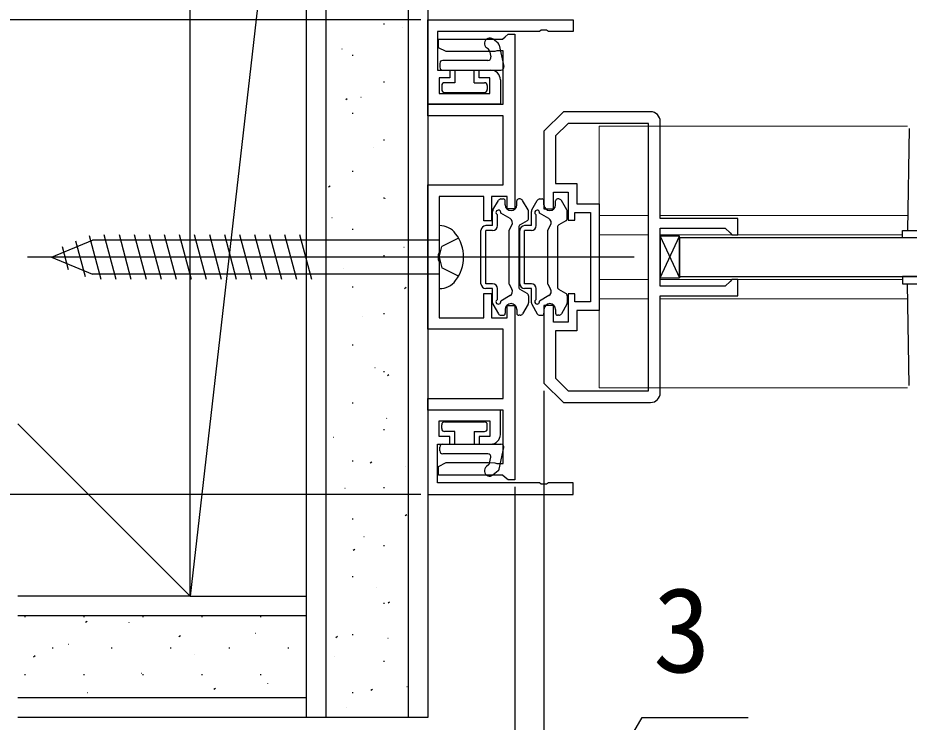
# Model space of a CAD drawing. Units: millimetres, scale not verified. Extents: x -525 to 525, y -786 to 782.
# Drawn here: x -64.6 to 27.3, y 148.7 to 221.4 of the extents above; entities that cross this region are included whole.
import ezdxf
from ezdxf.enums import TextEntityAlignment as Align

# ---------------------------------------------------------------- set-up
doc = ezdxf.new("R2010")
doc.units = ezdxf.units.MM
doc.header["$LTSCALE"] = 4
for name, color, linetype in [('0-2_YKK_11', 7, 'Continuous'), ('0-4_YKK_13', 4, 'Continuous'), ('0-6_YKK_D', 6, 'Continuous'), ('0-8_YSS_K', 3, 'Continuous'), ('0-9_YSS_KE', 3, 'Continuous')]:
    doc.layers.add(name, color=color, linetype=linetype)
doc.layers.add('0-3_YKK_12', color=2, linetype='Continuous', lineweight=18)
doc.styles.add('ＭＳ ゴシック', font='')
doc.styles.get('ＭＳ ゴシック').set_extended_font_data('MS Gothic')

msp = doc.modelspace()

# ---------------------------------------------------------------- linework, layer by layer
at = {"layer": '0-2_YKK_11'}
for points in [[(-22.354, 221.2), (-7.354, 221.2), (-7.354, 220), (-9.896, 220), (-10.079, 220.12), (-10.629, 220.12), (-10.813, 220), (-21.354, 220), (-21.354, 216), (-20.054, 216), (-20.054, 215.2), (-21.154, 215.2), (-21.154, 213.6), (-15.954, 213.6), (-15.954, 215.2), (-17.054, 215.2), (-17.054, 216), (-15.854, 216)], [(-14.854, 215), (-14.854, 212.5), (-22.354, 212.5), (-22.354, 221.2)], [(-14.554, 175.4), (-14.554, 180.9), (-22.354, 180.9), (-22.354, 182.1), (-14.554, 182.1), (-14.554, 189.25), (-22.354, 189.25), (-22.354, 204.15), (-14.554, 204.15), (-14.554, 211.3), (-22.354, 211.3), (-22.354, 212.5), (-14.554, 212.5), (-14.554, 218), (-15.225, 218), (-15.424, 217.925), (-16.067, 217.91), (-16.442, 217.91), (-17.067, 217.91), (-17.442, 217.91), (-18.067, 217.91), (-18.442, 217.91), (-19.067, 217.91), (-19.442, 217.91), (-20.067, 217.91), (-20.442, 217.91), (-21.254, 218.3), (-21.254, 219.2), (-14.646, 219.2), (-14.35, 219.45), (-14.054, 219.7), (-13.354, 219.7)], [(-13.354, 219.7), (-13.354, 201.7), (-14.154, 201.7), (-14.154, 202.95), (-15.754, 202.95), (-15.754, 200.45), (-16.554, 200.45), (-16.554, 202.95), (-21.154, 202.95), (-21.154, 197.158), (-21.274, 196.975), (-21.274, 196.425), (-21.154, 196.242), (-21.154, 190.45), (-16.554, 190.45), (-16.554, 192.95), (-15.754, 192.95), (-15.754, 190.45), (-14.154, 190.45), (-14.154, 191.7), (-13.354, 191.7), (-13.354, 173.7), (-14.054, 173.7), (-14.35, 173.95), (-14.646, 174.2), (-21.254, 174.2), (-21.254, 175.1), (-20.442, 175.49), (-20.067, 175.49), (-19.442, 175.49), (-19.067, 175.49), (-18.442, 175.49), (-18.067, 175.49), (-17.442, 175.49), (-17.067, 175.49), (-16.442, 175.49), (-16.067, 175.49), (-15.424, 175.475), (-15.225, 175.4), (-14.554, 175.4)], [(0.646, 211.7), (-8.354, 211.7), (-10.354, 209.7), (-10.354, 201.7), (-9.354, 201.7), (-9.354, 203.4), (-7.854, 203.4), (-7.854, 200.5), (-7.154, 200.5), (-7.154, 201.3), (-5.554, 201.3), (-5.554, 196.7), (-5.554, 192.1), (-7.154, 192.1), (-7.154, 192.9), (-7.854, 192.9), (-7.854, 190), (-9.354, 190), (-9.354, 191.7), (-10.354, 191.7), (-10.354, 183.7), (-8.354, 181.7), (0.646, 181.7)], [(1.646, 182.7), (1.646, 192.7), (9.646, 192.7), (9.646, 194.4), (9.046, 194.4), (8.846, 194.2), (8.346, 193.7), (1.646, 193.7), (1.646, 199.7), (8.346, 199.7), (8.846, 199.2), (9.046, 199), (9.646, 199), (9.646, 200.7), (1.646, 200.7), (1.646, 210.7)], [(-14.854, 178.4), (-14.854, 180.9), (-22.354, 180.9), (-22.354, 172.2)], [(-22.354, 172.2), (-7.354, 172.2), (-7.354, 173.4), (-9.896, 173.4), (-10.079, 173.28), (-10.629, 173.28), (-10.813, 173.4), (-21.354, 173.4), (-21.354, 177.4), (-20.054, 177.4), (-20.054, 178.2), (-21.154, 178.2), (-21.154, 179.8), (-15.954, 179.8), (-15.954, 178.2), (-17.054, 178.2), (-17.054, 177.4), (-15.854, 177.4)]]:
    msp.add_lwpolyline(points, dxfattribs=at)
msp.add_lwpolyline([(0.446, 182.9), (0.446, 210.5), (-7.857, 210.5), (-9.154, 209.203), (-9.154, 204.3), (-6.954, 204.3), (-6.954, 202.2), (-4.654, 202.2), (-4.654, 191.2), (-6.954, 191.2), (-6.954, 189.1), (-9.154, 189.1), (-9.154, 184.197), (-7.857, 182.9)], close=True, dxfattribs=at)
for centre, start, end in [((-15.854, 215), 0.00001, 89.99999), ((0.646, 210.7), 0.00001, 89.99999), ((0.646, 182.7), 270.00001, 359.99999), ((-15.854, 178.4), 270.00001, 359.99999)]:
    msp.add_arc(centre, 1, start, end, dxfattribs=at)
at = {"layer": '0-3_YKK_12'}
for p, q in [((-4.654, 183.2), (-4.654, 210.2)), ((-1.254, 210.2), (-4.654, 210.2)), ((-4.654, 210.2), (27.146, 210.2)), ((-4.654, 201), (0.446, 201)), ((1.646, 201), (27.146, 201)), ((-4.654, 199), (0.446, 199)), ((1.646, 199), (26.646, 199)), ((9.045, 199), (9.146, 199)), ((-4.654, 194.4), (0.446, 194.4)), ((1.646, 194.4), (26.646, 194.4)), ((-4.654, 192.4), (0.446, 192.4)), ((1.646, 192.4), (27.146, 192.4)), ((-4.654, 183.2), (27.146, 183.2))]:
    msp.add_line(p, q, dxfattribs=at)
at = {"layer": '0-4_YKK_13'}
for p, q in [((-15.089, 218.767), (-15.613, 219.181)), ((-16.083, 218.151), (-16.295, 218.319)), ((-15.976, 217.978), (-15.846, 217.362)), ((-14.982, 218.594), (-14.511, 216.362)), ((-21.104, 216.7), (-21.104, 216.3)), ((-16.14, 217), (-20.804, 217)), ((-20.804, 216), (-14.804, 216)), ((-17.554, 214.7), (-17.554, 216)), ((-20.904, 214.4), (-20.904, 214)), ((-17.554, 214.7), (-16.504, 214.7)), ((-16.204, 214.4), (-16.204, 214)), ((-20.604, 213.7), (-16.504, 213.7)), ((27.329, 209.967), (27.146, 199.45)), ((-15.614, 201.57), (-15.048, 202.55)), ((-15.614, 201.57), (-15.048, 202.55)), ((-14.788, 202.7), (-14.554, 202.7)), ((-14.788, 202.7), (-14.554, 202.7)), ((-14.354, 202.1), (-14.354, 202.5)), ((-14.354, 202.1), (-14.354, 202.5)), ((-13.154, 202.1), (-13.154, 202.5)), ((-13.154, 202.1), (-13.154, 202.5)), ((-12.82, 202.7), (-12.954, 202.7)), ((-12.82, 202.7), (-12.954, 202.7)), ((-11.994, 201.57), (-12.56, 202.55)), ((-11.994, 201.57), (-12.56, 202.55)), ((-11.614, 201.57), (-11.048, 202.55)), ((-11.614, 201.57), (-11.048, 202.55)), ((-10.788, 202.7), (-10.554, 202.7)), ((-10.788, 202.7), (-10.554, 202.7)), ((-10.354, 202.1), (-10.354, 202.5)), ((-10.354, 202.1), (-10.354, 202.5)), ((-9.154, 202.1), (-9.154, 202.5)), ((-9.154, 202.1), (-9.154, 202.5)), ((-8.82, 202.7), (-8.954, 202.7)), ((-8.82, 202.7), (-8.954, 202.7)), ((-7.994, 201.57), (-8.56, 202.55)), ((-7.994, 201.57), (-8.56, 202.55)), ((-15.654, 199.95), (-15.654, 201.42)), ((-15.654, 199.95), (-15.654, 201.42)), ((-11.954, 200.701), (-11.954, 201.42)), ((-11.954, 200.701), (-11.954, 201.42)), ((-11.654, 199.95), (-11.654, 201.42)), ((-11.654, 199.95), (-11.654, 201.42)), ((-7.954, 200.701), (-7.954, 201.42)), ((-7.954, 200.701), (-7.954, 201.42)), ((-15.154, 199.95), (-15.154, 201.071)), ((-15.154, 199.95), (-15.154, 201.071)), ((-13.853, 200.676), (-14.814, 201.231)), ((-13.853, 200.676), (-14.814, 201.231)), ((-11.154, 199.95), (-11.154, 201.071)), ((-11.154, 199.95), (-11.154, 201.071)), ((-9.853, 200.676), (-10.814, 201.231)), ((-9.853, 200.676), (-10.814, 201.231)), ((-21.154, 199.95), (-21.154, 193.45)), ((-15.654, 199.95), (-16.354, 199.95)), ((-15.654, 199.95), (-16.354, 199.95)), ((-13.954, 199.5), (-13.67, 199.993)), ((-13.954, 199.5), (-13.67, 199.993)), ((-12.954, 199.777), (-12.954, 193.623)), ((-12.954, 199.777), (-12.954, 193.623)), ((-12.104, 200.441), (-12.804, 200.037)), ((-12.104, 200.441), (-12.804, 200.037)), ((-11.654, 199.95), (-12.354, 199.95)), ((-11.654, 199.95), (-12.354, 199.95)), ((-9.954, 199.5), (-9.67, 199.993)), ((-9.954, 199.5), (-9.67, 199.993)), ((-8.954, 199.777), (-8.954, 193.623)), ((-8.954, 199.777), (-8.954, 193.623)), ((-8.104, 200.441), (-8.804, 200.037)), ((-8.104, 200.441), (-8.804, 200.037)), ((-56.039, 194.4), (-57.248, 198.913)), ((-54.486, 194.4), (-55.718, 199)), ((-52.933, 194.4), (-54.165, 199)), ((-51.38, 194.4), (-52.613, 199)), ((-49.827, 194.4), (-51.06, 199)), ((-48.274, 194.4), (-49.507, 199)), ((-46.721, 194.4), (-47.954, 199)), ((-45.168, 194.4), (-46.401, 199)), ((-43.615, 194.4), (-44.848, 199)), ((-42.063, 194.4), (-43.295, 199)), ((-40.51, 194.4), (-41.742, 199)), ((-38.957, 194.4), (-40.189, 199)), ((-37.404, 194.4), (-38.636, 199)), ((-35.851, 194.4), (-37.083, 199)), ((-34.298, 194.4), (-35.53, 199)), ((-16.854, 193.95), (-16.854, 199.45)), ((-16.854, 193.95), (-16.854, 199.45)), ((-15.654, 199.45), (-16.354, 199.45)), ((-16.354, 193.95), (-16.354, 199.45)), ((-15.654, 199.45), (-16.354, 199.45)), ((-16.354, 193.95), (-16.354, 199.45)), ((-13.954, 193.9), (-13.954, 199.5)), ((-13.954, 193.9), (-13.954, 199.5)), ((-12.854, 193.95), (-12.854, 199.45)), ((-12.854, 193.95), (-12.854, 199.45)), ((-11.654, 199.45), (-12.354, 199.45)), ((-12.354, 193.95), (-12.354, 199.45)), ((-11.654, 199.45), (-12.354, 199.45)), ((-12.354, 193.95), (-12.354, 199.45)), ((-9.954, 193.9), (-9.954, 199.5)), ((-9.954, 193.9), (-9.954, 199.5)), ((1.646, 194.549), (3.646, 198.851)), ((1.646, 198.851), (3.646, 194.549)), ((-61.154, 196.7), (-56.929, 198.45)), ((-61.154, 196.7), (-56.929, 198.45)), ((-59.407, 195.381), (-60.044, 197.755)), ((-57.661, 194.658), (-58.646, 198.334)), ((-21.154, 198.45), (-56.929, 198.45)), ((-21.154, 196.7), (-20.882, 197.792)), ((-19.162, 198.65), (-20.882, 197.792)), ((-16.154, 196.7), (-63.654, 196.7)), ((-61.154, 196.7), (-56.929, 194.95)), ((-1.062, 196.7), (-24.077, 196.7)), ((-21.154, 196.7), (-20.882, 195.608)), ((-19.162, 194.75), (-20.882, 195.608)), ((-21.154, 194.95), (-56.929, 194.95)), ((-15.654, 193.95), (-16.354, 193.95)), ((-15.654, 193.95), (-16.354, 193.95)), ((-15.654, 193.45), (-16.354, 193.45)), ((-15.654, 193.45), (-16.354, 193.45)), ((-15.654, 191.98), (-15.654, 193.45)), ((-15.654, 191.98), (-15.654, 193.45)), ((-15.154, 192.329), (-15.154, 193.45)), ((-15.154, 192.329), (-15.154, 193.45)), ((-13.954, 193.9), (-13.67, 193.407)), ((-13.954, 193.9), (-13.67, 193.407)), ((-12.104, 192.959), (-12.804, 193.363)), ((-12.104, 192.959), (-12.804, 193.363)), ((-11.654, 193.95), (-12.354, 193.95)), ((-11.654, 193.95), (-12.354, 193.95)), ((-11.654, 193.45), (-12.354, 193.45)), ((-11.654, 193.45), (-12.354, 193.45)), ((-11.654, 191.98), (-11.654, 193.45)), ((-11.654, 191.98), (-11.654, 193.45)), ((-11.154, 192.329), (-11.154, 193.45)), ((-11.154, 192.329), (-11.154, 193.45)), ((-9.954, 193.9), (-9.67, 193.407)), ((-9.954, 193.9), (-9.67, 193.407)), ((-8.104, 192.959), (-8.804, 193.363)), ((-8.104, 192.959), (-8.804, 193.363)), ((27.329, 183.433), (27.146, 193.95)), ((-13.853, 192.724), (-14.814, 192.169)), ((-13.853, 192.724), (-14.814, 192.169)), ((-11.954, 192.699), (-11.954, 191.98)), ((-11.954, 192.699), (-11.954, 191.98)), ((-9.853, 192.724), (-10.814, 192.169)), ((-9.853, 192.724), (-10.814, 192.169)), ((-7.954, 192.699), (-7.954, 191.98)), ((-7.954, 192.699), (-7.954, 191.98)), ((-15.614, 191.83), (-15.048, 190.85)), ((-15.614, 191.83), (-15.048, 190.85)), ((-11.994, 191.83), (-12.56, 190.85)), ((-11.994, 191.83), (-12.56, 190.85)), ((-11.614, 191.83), (-11.048, 190.85)), ((-11.614, 191.83), (-11.048, 190.85)), ((-7.994, 191.83), (-8.56, 190.85)), ((-7.994, 191.83), (-8.56, 190.85)), ((-14.788, 190.7), (-14.554, 190.7)), ((-14.788, 190.7), (-14.554, 190.7)), ((-14.354, 191.3), (-14.354, 190.9)), ((-14.354, 191.3), (-14.354, 190.9)), ((-13.154, 191.3), (-13.154, 190.9)), ((-13.154, 191.3), (-13.154, 190.9)), ((-12.82, 190.7), (-12.954, 190.7)), ((-12.82, 190.7), (-12.954, 190.7)), ((-10.788, 190.7), (-10.554, 190.7)), ((-10.788, 190.7), (-10.554, 190.7)), ((-10.354, 191.3), (-10.354, 190.9)), ((-10.354, 191.3), (-10.354, 190.9)), ((-9.154, 191.3), (-9.154, 190.9)), ((-9.154, 191.3), (-9.154, 190.9)), ((-8.82, 190.7), (-8.954, 190.7)), ((-8.82, 190.7), (-8.954, 190.7)), ((-20.904, 179), (-20.904, 179.4)), ((-20.604, 179.7), (-16.504, 179.7)), ((-16.204, 179), (-16.204, 179.4)), ((-17.554, 178.7), (-17.554, 177.4)), ((-17.554, 178.7), (-16.504, 178.7)), ((-21.104, 176.7), (-21.104, 177.1)), ((-20.804, 177.4), (-14.804, 177.4)), ((-14.982, 174.806), (-14.511, 177.038)), ((-16.14, 176.4), (-20.804, 176.4)), ((-15.976, 175.422), (-15.846, 176.038)), ((-16.083, 175.249), (-16.295, 175.081)), ((-15.089, 174.633), (-15.613, 174.219))]:
    msp.add_line(p, q, dxfattribs=at)
for points in [[(-19.554, 216), (-19.554, 214.7), (-20.604, 214.7)], [(76.249, 198.7), (3.646, 198.7), (3.646, 194.7), (76.249, 194.7)], [(-19.554, 177.4), (-19.554, 178.7), (-20.604, 178.7)]]:
    msp.add_lwpolyline(points, dxfattribs=at)
for points in [[(3.646, 198.851), (1.646, 198.851), (1.646, 194.549), (3.646, 194.549)], [(40.646, 198.7), (26.646, 198.7), (26.646, 199.45), (40.646, 199.45)], [(40.646, 194.7), (26.646, 194.7), (26.646, 193.95), (40.646, 193.95)]]:
    msp.add_lwpolyline(points, close=True, dxfattribs=at)
for centre, radius, start, end in [((-15.954, 218.75), 0.55, 51.66688, 231.66688), ((-16.27, 217.916), 0.3, 11.91946, 51.66688), ((-15.275, 218.532), 0.3, 11.91946, 51.66688), ((-16.14, 217.3), 0.3, 270, 11.91946), ((-20.804, 216.7), 0.3, 90, 180), ((-20.804, 216.3), 0.3, 180, 270), ((-14.804, 216.3), 0.3, 270, 11.91946), ((-20.604, 214.4), 0.3, 90, 180), ((-16.504, 214.4), 0.3, 0, 90), ((-20.604, 214), 0.3, 180, 270), ((-16.504, 214), 0.3, 270, 0), ((-14.788, 202.4), 0.3, 90, 150), ((-14.788, 202.4), 0.3, 90, 150), ((-14.554, 202.5), 0.2, 360, 90), ((-14.554, 202.5), 0.2, 360, 90), ((-12.954, 202.5), 0.2, 90, 180), ((-12.954, 202.5), 0.2, 90, 180), ((-12.82, 202.4), 0.3, 30, 90), ((-12.82, 202.4), 0.3, 30, 90), ((-10.788, 202.4), 0.3, 90, 150), ((-10.788, 202.4), 0.3, 90, 150), ((-10.554, 202.5), 0.2, 0, 90), ((-10.554, 202.5), 0.2, 0, 90), ((-8.954, 202.5), 0.2, 90, 180), ((-8.954, 202.5), 0.2, 90, 180), ((-8.82, 202.4), 0.3, 30, 90), ((-8.82, 202.4), 0.3, 30, 90), ((-15.354, 201.42), 0.3, 150, 180), ((-15.354, 201.42), 0.3, 150, 180), ((-15.054, 201.3), 0.25, 343.95468, 246.42182), ((-15.054, 201.3), 0.25, 343.95468, 246.42182), ((-13.754, 202.1), 0.6, 180, 0), ((-13.754, 202.1), 0.6, 180, 0), ((-12.254, 201.42), 0.3, 0, 30), ((-12.254, 201.42), 0.3, 0, 30), ((-11.354, 201.42), 0.3, 150, 180), ((-11.354, 201.42), 0.3, 150, 180), ((-11.054, 201.3), 0.25, 343.95468, 246.42182), ((-11.054, 201.3), 0.25, 343.95468, 246.42182), ((-9.754, 202.1), 0.6, 180, 0), ((-9.754, 202.1), 0.6, 180, 0), ((-8.254, 201.42), 0.3, 0, 30), ((-8.254, 201.42), 0.3, 0, 30), ((-14.103, 200.243), 0.5, 330, 60), ((-14.103, 200.243), 0.5, 330, 60), ((-12.254, 200.701), 0.3, 300, 0), ((-12.254, 200.701), 0.3, 300, 0), ((-10.103, 200.243), 0.5, 330, 60), ((-10.103, 200.243), 0.5, 330, 60), ((-8.254, 200.701), 0.3, 300, 0), ((-8.254, 200.701), 0.3, 300, 0), ((-21.142, 197.85), 2.1, 37.24917, 90.33888), ((-16.354, 199.45), 0.5, 90, 180), ((-16.354, 199.45), 0.5, 90, 180), ((-15.654, 199.95), 0.5, 270, 0), ((-15.654, 199.95), 0.5, 270, 0), ((-12.654, 199.777), 0.3, 120, 180), ((-12.654, 199.777), 0.3, 120, 180), ((-12.354, 199.45), 0.5, 90, 180), ((-12.354, 199.45), 0.5, 90, 180), ((-11.654, 199.95), 0.5, 270, 0), ((-11.654, 199.95), 0.5, 270, 0), ((-8.654, 199.777), 0.3, 120, 180), ((-8.654, 199.777), 0.3, 120, 180), ((-22.654, 196.7), 4, 322.75083, 37.24917), ((-21.142, 195.55), 2.1, 269.66112, 322.75083), ((-16.354, 193.95), 0.5, 180, 270), ((-16.354, 193.95), 0.5, 180, 270), ((-15.654, 193.45), 0.5, 0, 90), ((-15.654, 193.45), 0.5, 0, 90), ((-14.103, 193.157), 0.5, 300, 30), ((-14.103, 193.157), 0.5, 300, 30), ((-12.654, 193.623), 0.3, 180, 240), ((-12.654, 193.623), 0.3, 180, 240), ((-12.354, 193.95), 0.5, 180, 270), ((-12.354, 193.95), 0.5, 180, 270), ((-11.654, 193.45), 0.5, 0, 90), ((-11.654, 193.45), 0.5, 0, 90), ((-10.103, 193.157), 0.5, 300, 30), ((-10.103, 193.157), 0.5, 300, 30), ((-8.654, 193.623), 0.3, 180, 240), ((-8.654, 193.623), 0.3, 180, 240), ((-15.054, 192.1), 0.25, 113.57818, 16.04532), ((-15.054, 192.1), 0.25, 113.57818, 16.04532), ((-12.254, 192.699), 0.3, 0, 60), ((-12.254, 192.699), 0.3, 0, 60), ((-11.054, 192.1), 0.25, 113.57818, 16.04532), ((-11.054, 192.1), 0.25, 113.57818, 16.04532), ((-8.254, 192.699), 0.3, 0, 60), ((-8.254, 192.699), 0.3, 0, 60), ((-15.354, 191.98), 0.3, 180, 210), ((-15.354, 191.98), 0.3, 180, 210), ((-13.754, 191.3), 0.6, 0, 180), ((-13.754, 191.3), 0.6, 0, 180), ((-12.254, 191.98), 0.3, 330, 0), ((-12.254, 191.98), 0.3, 330, 0), ((-11.354, 191.98), 0.3, 180, 210), ((-11.354, 191.98), 0.3, 180, 210), ((-9.754, 191.3), 0.6, 0, 180), ((-9.754, 191.3), 0.6, 0, 180), ((-8.254, 191.98), 0.3, 330, 0), ((-8.254, 191.98), 0.3, 330, 0), ((-14.788, 191), 0.3, 210, 270), ((-14.788, 191), 0.3, 210, 270), ((-14.554, 190.9), 0.2, 270, 0), ((-14.554, 190.9), 0.2, 270, 0), ((-12.954, 190.9), 0.2, 180, 270), ((-12.954, 190.9), 0.2, 180, 270), ((-12.82, 191), 0.3, 270, 330), ((-12.82, 191), 0.3, 270, 330), ((-10.788, 191), 0.3, 210, 270), ((-10.788, 191), 0.3, 210, 270), ((-10.554, 190.9), 0.2, 270, 0), ((-10.554, 190.9), 0.2, 270, 0), ((-8.954, 190.9), 0.2, 180, 270), ((-8.954, 190.9), 0.2, 180, 270), ((-8.82, 191), 0.3, 270, 330), ((-8.82, 191), 0.3, 270, 330), ((-20.604, 179.4), 0.3, 90, 180), ((-16.504, 179.4), 0.3, 0, 90), ((-20.604, 179), 0.3, 180, 270), ((-16.504, 179), 0.3, 270, 0), ((-20.804, 177.1), 0.3, 90, 180), ((-20.804, 176.7), 0.3, 180, 270), ((-14.804, 177.1), 0.3, 348.08054, 90), ((-16.14, 176.1), 0.3, 348.08054, 90), ((-15.954, 174.65), 0.55, 128.33312, 308.33312), ((-16.27, 175.484), 0.3, 308.33312, 348.08054), ((-15.275, 174.868), 0.3, 308.33312, 348.08054)]:
    msp.add_arc(centre, radius, start, end, dxfattribs=at)
at = {"layer": '0-6_YKK_D'}
for p, q in [((-23.054, 221.2), (-105.633, 221.2)), ((-23.054, 221.2), (-105.633, 221.2)), ((-10.354, 182.907), (-10.354, 128.2)), ((-10.354, 182.907), (-10.354, 128.2)), ((-13.354, 173), (-13.354, 128.2)), ((-13.354, 173), (-13.354, 128.2)), ((-23.054, 172.2), (-105.633, 172.2))]:
    msp.add_line(p, q, dxfattribs=at)
msp.add_lwpolyline([(-11.854, 129.2), (-0.227, 149.2), (10.728, 149.2)], dxfattribs=at)
at = {"layer": '0-8_YSS_K'}
for p, q in [((-32.854, 279.2), (-32.854, 149.2)), ((-24.354, 279.2), (-24.354, 149.2)), ((-26.907, 220.772), (-26.807, 220.772)), ((-24.959, 220.411), (-24.94, 220.418)), ((-31.199, 218.201), (-31.18, 218.208)), ((-30.137, 217.542), (-30.037, 217.542)), ((-26.907, 214.792), (-26.807, 214.792)), ((-30.814, 212.969), (-30.647, 213.08)), ((-29.247, 213.211), (-29.228, 213.217)), ((-30.137, 211.562), (-30.037, 211.562)), ((-26.907, 208.812), (-26.807, 208.812)), ((-27.955, 207.986), (-27.936, 207.993)), ((-30.137, 205.582), (-30.037, 205.582)), ((-32.582, 203.963), (-32.416, 204.073)), ((-26.907, 202.832), (-26.807, 202.832)), ((-26.757, 202.728), (-26.739, 202.735)), ((-32.244, 200.786), (-32.225, 200.792)), ((-30.137, 199.602), (-30.037, 199.602)), ((-24.806, 197.738), (-24.787, 197.744)), ((-26.907, 196.852), (-26.807, 196.852)), ((-31.046, 195.528), (-31.027, 195.535)), ((-30.137, 193.622), (-30.037, 193.622)), ((-24.746, 193.478), (-24.579, 193.589)), ((-29.094, 190.537), (-29.075, 190.544)), ((-26.907, 190.872), (-26.807, 190.872)), ((-30.137, 187.642), (-30.037, 187.642)), ((-27.802, 185.313), (-27.783, 185.32)), ((-26.907, 184.892), (-26.807, 184.892)), ((-26.515, 184.472), (-26.348, 184.582)), ((-30.137, 181.662), (-30.037, 181.662)), ((-26.604, 180.055), (-26.585, 180.062)), ((-26.907, 178.912), (-26.807, 178.912)), ((-32.09, 178.112), (-32.072, 178.119)), ((-30.137, 175.682), (-30.037, 175.682)), ((-28.284, 175.466), (-28.117, 175.576)), ((-24.652, 175.064), (-24.633, 175.071)), ((-26.907, 172.932), (-26.807, 172.932)), ((-30.893, 172.855), (-30.874, 172.861)), ((-30.137, 169.702), (-30.037, 169.702)), ((-24.674, 170.019), (-24.507, 170.13)), ((-28.941, 167.864), (-28.922, 167.871)), ((-30.053, 166.459), (-29.886, 166.57)), ((-26.907, 166.952), (-26.807, 166.952)), ((-30.137, 163.722), (-30.037, 163.722)), ((-27.649, 162.64), (-27.63, 162.646)), ((-34.854, 149.2), (-34.854, 161.7)), ((-26.907, 160.972), (-26.807, 160.972)), ((-26.443, 161.013), (-26.276, 161.123)), ((-64.633, 159.7), (-34.854, 159.7)), ((-63.944, 159.611), (-63.844, 159.611)), ((-57.864, 159.611), (-57.764, 159.611)), ((-57.646, 159.02), (-57.479, 159.13)), ((-51.784, 159.611), (-51.684, 159.611)), ((-45.704, 159.611), (-45.604, 159.611)), ((-39.624, 159.611), (-39.524, 159.611)), ((-53.165, 158.969), (-53.146, 158.976)), ((-48.041, 157.542), (-47.874, 157.652)), ((-40.146, 157.897), (-40.127, 157.904)), ((-31.821, 157.453), (-31.655, 157.563)), ((-30.137, 157.742), (-30.037, 157.742)), ((-26.451, 157.382), (-26.432, 157.388)), ((-61.094, 156.381), (-60.994, 156.381)), ((-59.405, 156.759), (-59.386, 156.766)), ((-55.014, 156.381), (-54.914, 156.381)), ((-48.934, 156.381), (-48.834, 156.381)), ((-42.854, 156.381), (-42.754, 156.381)), ((-36.774, 156.381), (-36.674, 156.381)), ((-63.025, 155.46), (-62.858, 155.57)), ((-46.387, 155.687), (-46.368, 155.694)), ((-31.937, 155.439), (-31.918, 155.446)), ((-26.907, 154.992), (-26.807, 154.992)), ((-63.944, 153.631), (-63.844, 153.631)), ((-57.864, 153.631), (-57.764, 153.631)), ((-51.873, 153.745), (-51.854, 153.751)), ((-51.784, 153.631), (-51.684, 153.631)), ((-45.704, 153.631), (-45.604, 153.631)), ((-39.624, 153.631), (-39.524, 153.631)), ((-38.854, 152.673), (-38.835, 152.68)), ((-57.453, 151.769), (-57.434, 151.775)), ((-44.431, 152.095), (-44.264, 152.206)), ((-30.137, 151.762), (-30.037, 151.762)), ((-28.212, 152.006), (-28.045, 152.117)), ((-24.499, 152.391), (-24.48, 152.398)), ((-34.854, 151.2), (-64.633, 151.2)), ((-30.739, 150.181), (-30.72, 150.188))]:
    msp.add_line(p, q, dxfattribs=at)
msp.add_lwpolyline([(-22.354, 279.2), (-22.354, 149.2), (-64.633, 149.2)], dxfattribs=at)
at = {"layer": '0-9_YSS_KE'}
for p, q in [((-64.633, 179.479), (-46.854, 161.7)), ((-46.854, 161.7), (-64.633, 161.7)), ((-46.854, 161.7), (-34.854, 161.7))]:
    msp.add_line(p, q, dxfattribs=at)
for points in [[(-46.854, 161.7), (-46.854, 266.7), (-64.633, 266.7)], [(-34.854, 161.7), (-34.854, 266.7), (-46.854, 161.7)]]:
    msp.add_lwpolyline(points, dxfattribs=at)

# ---------------------------------------------------------------- texts
at = {"layer": '0-6_YKK_D', "style": 'ＭＳ ゴシック'}
msp.add_text('3', height=8.798, dxfattribs=at).set_placement((0.887, 151.2), align=Align.BOTTOM_LEFT)

doc.saveas('drawing.dxf')
